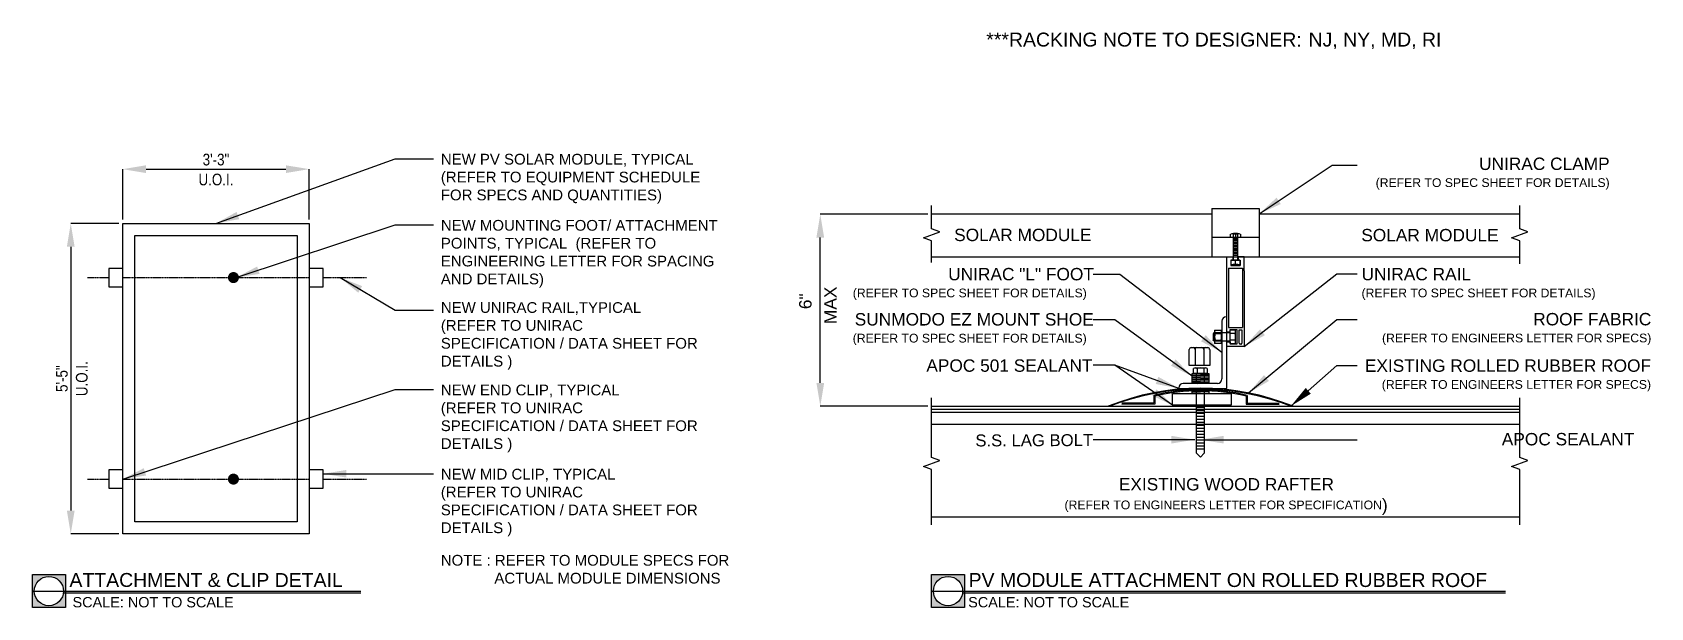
# Model space of a CAD drawing. Header units: feet. Extents: x 220 to 798, y 2333 to 2539.
import ezdxf

# ---------------------------------------------------------------- set-up
doc = ezdxf.new("R2010")
doc.units = ezdxf.units.FT
doc.header["$MEASUREMENT"] = 0
doc.linetypes.add('HIDDEN', pattern=[0.375, 0.25, -0.125])
doc.styles.add('PAPER SPACE TXT', font='technic_.ttf', dxfattribs={"height": 0.125})
doc.styles.add('TITLE BBLOCK TEXT', font='ARIALUNI.TTF')
doc.dimstyles.new('PAPER SPACE', dxfattribs={"dimscale": 0, "dimtxt": 0.125, "dimasz": 0.125, "dimexe": 0, "dimexo": 0.020508, "dimgap": 0.041992, "dimtad": 1, "dimdec": 4, "dimzin": 3, "dimdsep": 46, "dimlunit": 4, "dimtxsty": 'PAPER SPACE TXT', "dimcen": 0.125, "dimclrd": 1, "dimclre": 1, "dimclrt": 7, "dimadec": 0, "dimazin": 0, "dimtfac": 1, "dimtdec": 4, "dimtofl": 0, "dimtmove": 2, "dimatfit": 3, "dimfxl": 1, "dimfrac": 2, "dimtolj": 1, "dimtzin": 0, "dimarcsym": 1})

msp = doc.modelspace()

# ---------------------------------------------------------------- hatches: boundary and pattern name
h = msp.add_hatch(color=6)
h.dxf.hatch_style = 1
h.paths.add_polyline_path([(231.44, 2345.05), (219.65, 2345.05), (219.65, 2333.26), (231.44, 2333.26)])
h.paths.add_polyline_path([(230.78, 2339.15, -1), (220.31, 2339.15, -1)], flags=16)
h = msp.add_hatch(color=6)
h.dxf.hatch_style = 1
h.paths.add_polyline_path([(552.89, 2345.05), (541.11, 2345.05), (541.11, 2333.26), (552.89, 2333.26)])
h.paths.add_polyline_path([(552.23, 2339.15, -1), (541.77, 2339.15, -1)], flags=16)

# ---------------------------------------------------------------- linework, layer by layer
at = {"color": 1}
for p, q in [((251.96, 2471.82), (251.96, 2489.85)), ((260.29, 2489.85), (310.28, 2489.85)), ((318.61, 2471.82), (318.61, 2489.85)), ((250.59, 2470.46), (233.37, 2470.46)), ((539.74, 2473.75), (501.34, 2473.75)), ((501.34, 2413.52), (501.34, 2465.42)), ((648.91, 2466.78), (650.65, 2466.78)), ((649.03, 2466.9), (649.15, 2467.02)), ((649.03, 2466.78), (649.03, 2466.9)), ((650.53, 2466.9), (649.03, 2466.9)), ((649.03, 2465.41), (649.03, 2466.78)), ((649.03, 2457.36), (649.03, 2465.41)), ((649.03, 2465.41), (650.53, 2465.41)), ((650.53, 2464.87), (649.03, 2464.87)), ((649.15, 2467.02), (650.41, 2467.02)), ((649.78, 2466.68), (649.78, 2465.41)), ((650.53, 2466.9), (650.41, 2467.02)), ((650.53, 2466.9), (650.53, 2466.78)), ((650.53, 2466.78), (650.53, 2465.41)), ((650.53, 2465.41), (650.53, 2457.36)), ((233.37, 2462.12), (233.37, 2367.93)), ((650.53, 2464.34), (649.03, 2464.34)), ((650.53, 2463.81), (649.03, 2463.81)), ((650.53, 2463.28), (649.03, 2463.28)), ((650.53, 2462.75), (649.03, 2462.75)), ((650.53, 2462.21), (649.03, 2462.21)), ((650.53, 2461.68), (649.03, 2461.68)), ((649.03, 2457.36), (649.03, 2461.5)), ((650.53, 2461.15), (649.03, 2461.15)), ((650.53, 2460.62), (649.03, 2460.62)), ((650.53, 2460.08), (649.03, 2460.08)), ((650.53, 2459.55), (649.03, 2459.55)), ((650.53, 2459.02), (649.03, 2459.02)), ((650.53, 2461.5), (650.53, 2457.36)), ((651.38, 2457.36), (648.18, 2457.36)), ((648.18, 2455.9), (648.18, 2457.36)), ((648.18, 2457.36), (651.38, 2457.36)), ((650.58, 2455.78), (648.98, 2455.78)), ((649.78, 2455.9), (649.78, 2457.36)), ((651.38, 2457.36), (651.38, 2455.9)), ((646.68, 2437.11), (646.46, 2437.11)), ((646.68, 2411.57), (646.68, 2437.11)), ((642.04, 2431.35), (641.76, 2431.07)), ((641.76, 2431.07), (641.76, 2428.86)), ((642.3, 2431.35), (642.04, 2431.35)), ((642.04, 2428.58), (642.04, 2431.35)), ((642.3, 2432.36), (642.3, 2427.57)), ((642.3, 2431.76), (642.3, 2431.76)), ((646.68, 2431.35), (642.3, 2431.35)), ((642.47, 2431.16), (644.62, 2431.16)), ((644.78, 2432.36), (644.78, 2427.57)), ((644.9, 2435.55), (644.9, 2414.91)), ((647.8, 2431.35), (646.68, 2431.35)), ((649.62, 2431.16), (647.8, 2431.16)), ((649.81, 2428.16), (649.81, 2431.76)), ((642.04, 2428.58), (641.76, 2428.86)), ((642.04, 2428.58), (642.3, 2428.58)), ((642.3, 2428.58), (646.68, 2428.58)), ((642.3, 2428.17), (642.3, 2428.17)), ((642.47, 2428.77), (644.62, 2428.77)), ((646.68, 2428.58), (647.8, 2428.58)), ((649.62, 2428.77), (647.8, 2428.77)), ((635.41, 2418.85), (639.05, 2418.85)), ((636.02, 2418.65), (636.02, 2416.81)), ((638.44, 2418.65), (638.44, 2416.81)), ((643.34, 2413.35), (631.12, 2413.35)), ((635.83, 2413.35), (635.83, 2416.81)), ((638.63, 2416.81), (638.63, 2413.35)), ((635.83, 2408.64), (635.83, 2411.57)), ((635.83, 2388.41), (635.83, 2408.64)), ((638.63, 2411.57), (638.63, 2408.64)), ((638.63, 2408.64), (638.63, 2388.41)), ((539.74, 2405.18), (501.34, 2405.18)), ((541.11, 2404.12), (751.38, 2404.12)), ((638.63, 2404.71), (635.83, 2404.71)), ((638.63, 2403.65), (635.83, 2403.65)), ((638.63, 2402.58), (635.83, 2402.58)), ((638.63, 2401.52), (635.83, 2401.52)), ((638.63, 2400.45), (635.83, 2400.45)), ((638.63, 2399.39), (635.83, 2399.39)), ((638.63, 2398.32), (635.83, 2398.32)), ((638.63, 2397.26), (635.83, 2397.26)), ((638.63, 2396.2), (635.83, 2396.2)), ((638.63, 2395.13), (635.83, 2395.13)), ((638.63, 2394.07), (635.83, 2394.07)), ((638.63, 2393), (635.83, 2393)), ((638.63, 2391.94), (635.83, 2391.94)), ((638.63, 2390.87), (635.83, 2390.87)), ((638.63, 2389.81), (635.83, 2389.81)), ((635.83, 2388.41), (637.23, 2387.01)), ((638.63, 2388.41), (637.23, 2387.01)), ((541.11, 2365.73), (751.38, 2365.73)), ((250.59, 2359.59), (233.37, 2359.59))]:
    msp.add_line(p, q, dxfattribs=at)
at = {"color": 6}
for p, q in [((541.11, 2473.91), (641.27, 2473.91)), ((658.29, 2473.91), (751.38, 2473.91)), ((541.11, 2458.59), (751.38, 2458.59)), ((541.11, 2405.18), (751.38, 2405.18)), ((541.11, 2403.05), (751.38, 2403.05)), ((541.11, 2398.8), (751.38, 2398.8)), ((219.65, 2339.15), (337.09, 2339.15)), ((541.11, 2339.15), (746.3, 2339.15))]:
    msp.add_line(p, q, dxfattribs=at)
for p, q in [((641.27, 2475.82), (641.27, 2458.59)), ((641.27, 2475.82), (658.29, 2475.82)), ((658.29, 2475.82), (658.29, 2458.59)), ((658.29, 2465.41), (641.27, 2465.41)), ((647.31, 2454.54), (652.26, 2454.54)), ((647.31, 2454.54), (647.31, 2433.33)), ((648.77, 2457.36), (648.08, 2457.36)), ((648.08, 2457.36), (648.08, 2455.44)), ((648.08, 2455.44), (651.48, 2455.44)), ((648.77, 2458.6), (648.77, 2457.36)), ((650.79, 2458.6), (650.79, 2457.36)), ((650.79, 2457.36), (651.48, 2457.36)), ((651.48, 2457.36), (651.48, 2455.44)), ((652.26, 2454.54), (652.26, 2433.33)), ((647.8, 2431.64), (646.68, 2431.64)), ((647.31, 2433.33), (652.26, 2433.33)), ((649.78, 2432.52), (647.8, 2432.52)), ((647.8, 2432.52), (647.8, 2431.64)), ((650.42, 2432.52), (649.78, 2432.52)), ((650.42, 2427.41), (650.42, 2432.52)), ((651.14, 2432.52), (652.09, 2432.52)), ((651.14, 2427.66), (651.14, 2432.52)), ((652.09, 2432.52), (652.09, 2427.66)), ((646.68, 2428.12), (647.84, 2428.12)), ((647.84, 2428.12), (647.84, 2427.41)), ((647.84, 2427.41), (650.42, 2427.41)), ((651.83, 2427.4), (651.39, 2427.4)), ((629.56, 2411.79), (629.56, 2411.57)), ((629.56, 2411.57), (646.68, 2411.57))]:
    msp.add_line(p, q)
at = {"color": 1, "linetype": 'Continuous'}
for p, q in [((246.95, 2454.4), (246.95, 2447.86)), ((251.96, 2454.4), (246.95, 2454.4)), ((251.96, 2447.86), (251.96, 2454.4)), ((318.61, 2454.4), (318.61, 2447.86)), ((323.62, 2454.4), (318.61, 2454.4)), ((323.62, 2447.86), (323.62, 2454.4)), ((246.95, 2447.86), (251.96, 2447.86)), ((318.61, 2447.86), (323.62, 2447.86)), ((251.96, 2382.42), (246.95, 2382.41)), ((246.95, 2382.41), (246.95, 2375.87)), ((251.96, 2375.87), (251.96, 2382.42)), ((318.61, 2382.42), (318.61, 2375.87)), ((323.62, 2382.42), (318.61, 2382.42)), ((323.62, 2375.87), (323.62, 2382.42)), ((246.95, 2375.87), (251.96, 2375.87)), ((318.61, 2375.87), (323.62, 2375.87))]:
    msp.add_line(p, q, dxfattribs=at)
at = {"color": 4, "linetype": 'HIDDEN', "ltscale": 0.25}
for p, q in [((239.33, 2451.13), (246.95, 2451.13)), ((251.96, 2451.13), (318.61, 2451.13)), ((323.62, 2451.13), (339.17, 2451.13)), ((239.33, 2379.14), (246.95, 2379.14)), ((251.96, 2379.14), (318.61, 2379.14)), ((323.62, 2379.14), (339.17, 2379.14))]:
    msp.add_line(p, q, dxfattribs=at)
at = {"color": 3}
for p, q in [((633.22, 2420.68), (633.22, 2425.43)), ((633.9, 2426.16), (639.87, 2426.16)), ((635.33, 2425.43), (635.33, 2419.7)), ((638.41, 2425.43), (638.41, 2419.7)), ((640.55, 2425.43), (640.55, 2419.7)), ((633.22, 2419.7), (633.22, 2420.68)), ((640.55, 2419.7), (633.22, 2419.7)), ((634.27, 2413.35), (634.27, 2416.81)), ((634.27, 2416.81), (640.19, 2416.81)), ((634.27, 2416.31), (640.19, 2416.54)), ((634.27, 2415.88), (640.19, 2416.1)), ((634.27, 2414.15), (640.19, 2414.37)), ((634.27, 2413.72), (640.19, 2413.94)), ((634.29, 2415.45), (640.21, 2415.67)), ((634.3, 2415.02), (640.23, 2415.24)), ((634.3, 2414.58), (640.23, 2414.81)), ((636.09, 2413.35), (640.21, 2413.51)), ((640.19, 2416.81), (640.19, 2413.35)), ((620.53, 2409.02), (620.54, 2406.23)), ((620.9, 2408.81), (620.9, 2405.86)), ((627.27, 2405.7), (627.27, 2409.78)), ((627.27, 2409.78), (648.31, 2409.78)), ((634.27, 2409.78), (634.27, 2411.57)), ((634.27, 2411.27), (640.19, 2411.49)), ((634.27, 2410.91), (640.18, 2411.13)), ((634.27, 2410.56), (640.19, 2410.78)), ((634.27, 2410.2), (640.19, 2410.43)), ((640.19, 2411.57), (640.19, 2409.78)), ((648.31, 2405.7), (648.31, 2409.78)), ((653.61, 2408.81), (653.61, 2405.86)), ((653.98, 2409.02), (653.97, 2406.23)), ((620.54, 2406.23), (609.12, 2406.22)), ((620.9, 2405.86), (609.12, 2405.85)), ((627.27, 2405.7), (631.48, 2405.7)), ((630.69, 2405.18), (630.69, 2405.7)), ((644.15, 2405.18), (630.69, 2405.18)), ((631.48, 2405.7), (648.31, 2405.7)), ((643.42, 2405.7), (644.15, 2405.7)), ((644.15, 2405.7), (644.15, 2405.18)), ((653.61, 2405.86), (665.39, 2405.85)), ((653.97, 2406.23), (665.39, 2406.22))]:
    msp.add_line(p, q, dxfattribs=at)
at = {"color": 251, "linetype": 'Continuous'}
for p, q in [((230.78, 2338.56), (337.09, 2338.56)), ((552.23, 2338.56), (746.3, 2338.56))]:
    msp.add_line(p, q, dxfattribs=at)
at = {"color": 7, "linetype": 'Continuous', "flags": 128}
for points in [[(541.11, 2456.51), (541.11, 2464.28), (538.18, 2465.34), (544.03, 2467.47), (541.11, 2468.53), (541.11, 2476.85)], [(751.38, 2456.04), (751.38, 2464.28), (748.46, 2465.34), (754.3, 2467.47), (751.38, 2468.53), (751.38, 2476.85)], [(541.11, 2362.79), (541.11, 2382.63), (538.18, 2383.69), (544.03, 2385.82), (541.11, 2386.88), (541.11, 2408.12)], [(751.38, 2362.79), (751.38, 2382.63), (748.46, 2383.69), (754.3, 2385.82), (751.38, 2386.88), (751.38, 2408.12)]]:
    msp.add_lwpolyline(points, dxfattribs=at)
msp.add_lwpolyline([(318.61, 2359.59), (251.96, 2359.59), (251.96, 2470.46), (318.61, 2470.46)], close=True, dxfattribs=at)
at = {"color": 8, "linetype": 'Continuous', "flags": 128}
msp.add_lwpolyline([(314.32, 2363.89), (256.25, 2363.89), (256.25, 2466.16), (314.32, 2466.16)], close=True, dxfattribs=at)
at = {"color": 1}
for points in [[(651.51, 2466.68), (651.51, 2465.41), (648.05, 2465.41), (648.05, 2466.68)], [(642.3, 2432.36), (644.78, 2432.36)], [(649.62, 2432.36), (647.8, 2432.36), (647.8, 2427.57), (649.62, 2427.57)], [(644.78, 2427.57), (642.3, 2427.57)], [(639.65, 2418.65), (639.65, 2416.81), (634.81, 2416.81), (634.81, 2418.65)]]:
    msp.add_lwpolyline(points, dxfattribs=at)
at = {"const_width": 1.97, "flags": 128}
for points in [[(290.56, 2451.13, 1), (292.53, 2451.13, 1)], [(290.56, 2379.14, 1), (292.53, 2379.14, 1)]]:
    msp.add_lwpolyline(points, format="xyb", close=True, dxfattribs=at)
for points in [[(646.68, 2453.58), (646.68, 2458.59), (648.77, 2458.59)], [(646.68, 2431.64), (646.68, 2453.58)], [(652.88, 2453.58), (652.88, 2426.47), (646.68, 2426.47), (646.68, 2428.12)], [(652.88, 2453.58), (652.88, 2458.59), (650.79, 2458.59)]]:
    msp.add_lwpolyline(points)
at = {"color": 6}
for points in [[(219.65, 2345.05), (231.44, 2345.05), (231.44, 2333.26), (219.65, 2333.26)], [(541.11, 2345.05), (552.89, 2345.05), (552.89, 2333.26), (541.11, 2333.26)]]:
    msp.add_lwpolyline(points, close=True, dxfattribs=at)
for centre in [(225.55, 2339.15), (547, 2339.15)]:
    msp.add_circle(centre, 5.23, dxfattribs=at)
at = {"color": 1}
for centre, radius, start, end in [((648.92, 2463.18), 3.6, 76.1061, 103.89393), ((650.64, 2463.18), 3.6, 76.10607, 103.8939), ((648.98, 2458.49), 2.71, 252.8487, 287.1513), ((650.58, 2458.49), 2.71, 252.8487, 287.1513), ((646.46, 2435.55), 1.56, 90, 180), ((643.47, 2431.76), 1.16, 149.0201, 210.9799), ((646.71, 2429.96), 4.4, 164.2217, 195.7782), ((643.62, 2431.76), 1.16, 329.0201, 30.97992), ((640.38, 2429.96), 4.4, 344.2218, 15.77825), ((648.79, 2431.76), 1.02, 324.1655, 35.8345), ((646.01, 2429.96), 3.8, 341.6338, 18.3662), ((643.47, 2428.17), 1.16, 149.0201, 210.9799), ((643.62, 2428.17), 1.16, 329.0201, 30.97991), ((648.79, 2428.17), 1.02, 324.16539, 35.8346), ((635.41, 2417.82), 1.03, 54.1654, 125.8346), ((637.23, 2415.01), 3.84, 71.6338, 108.3662), ((639.05, 2417.82), 1.03, 54.1655, 125.8345), ((631.12, 2411.79), 1.56, 90, 180), ((643.34, 2414.91), 1.56, 270, 0)]:
    msp.add_arc(centre, radius, start, end, dxfattribs=at)
at = {"color": 3}
for centre, radius, start, end in [((634.01, 2425.37), 0.794, 98.19954, 175.74716), ((634.53, 2425.37), 0.794, 4.25284, 81.80046), ((636.12, 2425.37), 0.794, 98.19954, 175.74716), ((637.62, 2425.37), 0.794, 4.25284, 81.80046), ((639.21, 2425.37), 0.794, 98.19954, 175.74716), ((639.75, 2425.37), 0.794, 4.25284, 81.80046), ((637.31, 2323.67), 87.95, 67.93296, 112.06704), ((637.2, 2322.41), 88.87, 68.65878, 111.34122), ((637.26, 2341.28), 69.77, 76.1335, 103.8665), ((637.26, 2337.99), 72.68, 76.99263, 103.00737)]:
    msp.add_arc(centre, radius, start, end, dxfattribs=at)
for centre, start, end in [((651.39, 2427.66), 180, 270), ((651.83, 2427.66), 270, 0)]:
    msp.add_arc(centre, 0.258, start, end)
at = {"color": 1}
for points in [[(260.29, 2491.23), (260.29, 2488.46), (251.96, 2489.85)], [(310.28, 2491.23), (310.28, 2488.46), (318.61, 2489.85)], [(231.98, 2462.12), (234.76, 2462.12), (233.37, 2470.46)], [(499.95, 2465.42), (502.73, 2465.42), (501.34, 2473.75)], [(499.95, 2413.52), (502.73, 2413.52), (501.34, 2405.18)], [(231.98, 2367.93), (234.76, 2367.93), (233.37, 2359.59)]]:
    msp.add_solid(points, dxfattribs=at)

# ---------------------------------------------------------------- texts
at = {"color": 2, "char_height": 4.9766, "attachment_point": 1, "rotation": 359.98856, "style": 'TITLE BBLOCK TEXT'}
for s, insert, width in [('***RACKING NOTE TO DESIGNER:', (560.68, 2538.62), 113.9229), ('NJ, NY, MD, RI', (675.9, 2538.62), 328.8806)]:
    msp.add_mtext(s, dxfattribs=dict(at, insert=insert, width=width))
at = {"color": 7, "char_height": 4.166, "attachment_point": 5, "style": 'PAPER SPACE TXT'}
for s, insert in [('\\A1;3\'-3"', (285.29, 2493.25)), ('\\A1;U.O.I.', (285.29, 2486.13))]:
    msp.add_mtext(s, dxfattribs=dict(at, insert=insert))
at = {"color": 7, "style": 'TITLE BBLOCK TEXT'}
for s, insert, char_height, width, attachment_point, rotation in [('NEW PV SOLAR MODULE, TYPICAL\\P(REFER TO EQUIPMENT SCHEDULE FOR SPECS AND QUANTITIES)', (365.69, 2495.33), 3.8299, 102.2973, 1, 359.98856), ('\\A1;\\pt646.82095;UNIRAC CLAMP\\P{\\H0.7063x;(REFER TO SPEC SHEET FOR DETAILS)}', (783.54, 2493.98), 4.4236, 88.4693, 3, 0.01144), ('NEW MOUNTING FOOT/ ATTACHMENT POINTS, TYPICAL  (REFER TO ENGINEERING LETTER FOR SPACING AND DETAILS)', (365.69, 2471.71), 3.8299, 102.2973, 1, 359.98856), ('\\A1;\\pt646.82095;SOLAR MODULE', (549.19, 2468.58), 4.4236, 111.7592, 1, 359.98856), ('\\A1;\\pt646.82095;SOLAR MODULE', (694.74, 2468.5), 4.4236, 111.7592, 1, 359.98856), ('\\A1;\\pi37.63587;UNIRAC "L" FOOT\\P\\pi1.10063,t647.92158;{\\H0.7063x;  (REFER TO SPEC SHEET FOR DETAILS)\\P\\pi87.91033,t734.73128; }', (509.43, 2454.58), 4.4236, 89.123, 1, 359.98856), ('\\A1;UNIRAC RAIL\\P\\pt646.82095;{\\H0.7063x;(REFER TO SPEC SHEET FOR DETAILS)\\P }', (694.85, 2454.58), 4.4236, 87.7074, 1, 359.98856), ('\\A1;MAX', (502.73, 2434.52), 4.424, 72.7668, 1, 89.98856), ('NEW UNIRAC RAIL,TYPICAL\\P(REFER TO UNIRAC \\PSPECIFICATION / DATA SHEET FOR DETAILS )', (365.69, 2442.35), 3.8299, 102.2973, 1, 359.98856), ('\\A1;6"', (493.79, 2439.85), 4.424, 72.7668, 1, 89.98856), ('\\A1;\\pi20.60842,t667.42937;SUNMODO EZ MOUNT SHOE\\P\\pi7.76614,t654.58709;{\\H0.7063x;          (REFER TO SPEC SHEET FOR DETAILS)\\P\\pi103.77298,t750.59393;} ', (493.04, 2438.44), 4.4236, 105.4899, 1, 359.98856), ('\\A1;\\pt646.82095;ROOF FABRIC\\P{\\H0.7063x;(REFER TO ENGINEERS LETTER FOR SPECS)}', (798.43, 2438.49), 4.4236, 103.2205, 3, 0.01144), ('\\A1;\\pi19.89152,t666.71247;APOC 501 SEALANT ', (519.37, 2421.92), 4.4236, 79.1758, 1, 359.98856), ('\\A1;\\pt646.82095;EXISTING ROLLED RUBBER ROOF\\P{\\H0.7063x;(REFER TO ENGINEERS LETTER FOR SPECS)}', (798.34, 2421.9), 4.4236, 103.2211, 3, 0.01144), ('NEW END CLIP, TYPICAL\\P(REFER TO UNIRAC\\PSPECIFICATION / DATA SHEET FOR DETAILS )', (365.68, 2412.9), 3.8299, 102.2973, 1, 359.98856), ('\\A1;\\pi2.4272;{\\H0.7063x;S.S. LAG BOLT}', (554.35, 2395.08), 6.043, 44.1134, 1, 0.19596), ('\\A1;\\pt646.82095;APOC SEALANT ', (792.37, 2395.63), 4.4236, 97.2372, 3, 0.01144), ('NEW MID CLIP, TYPICAL\\P(REFER TO UNIRAC\\PSPECIFICATION / DATA SHEET FOR DETAILS )', (365.68, 2382.84), 3.8299, 102.2973, 1, 359.98856), ('\\A1;\\pi26.89495,t673.71591;EXISTING WOOD RAFTER\\P\\pi7.4608,t654.28175;{\\H0.7063x;(REFER TO ENGINEERS LETTER FOR SPECIFICATION})', (581.19, 2379.53), 4.4236, 130.138, 1, 359.98856), ('\\pi-19.14936,l19.14936;NOTE : REFER TO MODULE SPECS FOR ACTUAL MODULE DIMENSIONS', (365.68, 2352.08), 3.8299, 117.9492, 1, 359.98856), ('ATTACHMENT & CLIP DETAIL', (232.91, 2345.62), 4.9766, 191.6609, 1, 359.98856), ('PV MODULE ATTACHMENT ON ROLLED RUBBER ROOF', (554.36, 2345.62), 4.9766, 191.6609, 1, 359.98856), ('SCALE: NOT TO SCALE', (234.02, 2337.04), 3.6907, 80.1638, 1, 359.98856), ('SCALE: NOT TO SCALE', (554.22, 2337.04), 3.6907, 80.1638, 1, 359.98856)]:
    msp.add_mtext(s, dxfattribs=dict(at, insert=insert, char_height=char_height, width=width, attachment_point=attachment_point, rotation=rotation))
at = {"color": 7, "char_height": 4.166, "attachment_point": 5, "rotation": 90, "style": 'PAPER SPACE TXT'}
for s, insert in [('\\A1;5\'-5"', (230.21, 2415.02)), ('\\A1;U.O.I.', (237.34, 2415.02))]:
    msp.add_mtext(s, dxfattribs=dict(at, insert=insert))

# ---------------------------------------------------------------- leaders
for points in [[(285.29, 2470.46), (349.33, 2493.57), (363.1, 2493.57)], [(658.29, 2473.91), (684.33, 2491.25), (693.22, 2491.25)], [(292.53, 2451.13), (349.33, 2470), (363.1, 2470)], [(329.69, 2451.13), (349.33, 2439.53), (363.1, 2439.53)], [(644.9, 2424.39), (608.45, 2452.27), (598.85, 2452.27)], [(652.88, 2426.47), (686.04, 2452.48), (693.22, 2452.48)], [(634.27, 2415.88), (606.63, 2436), (598.85, 2436)], [(654.44, 2409.94), (686.04, 2436.1), (693.22, 2436.1)], [(629.56, 2411.57), (606.63, 2419.85), (598.85, 2419.85)], [(627.63, 2405.35), (606.63, 2419.85), (598.85, 2419.85)], [(669.54, 2405.18), (686.04, 2419.7), (693.22, 2419.7)], [(251.96, 2379.14), (349.33, 2411.12), (363.1, 2411.12)], [(635.19, 2393.23), (613.82, 2393.23), (598.85, 2393.23)], [(637.23, 2393.23), (684.97, 2393.23), (693.22, 2393.23)], [(323.62, 2381.06), (349.33, 2381.06), (363.1, 2381.06)]]:
    msp.add_leader(points, dimstyle='PAPER SPACE', override={"dimscale": 66.653699, "dimtad": 0})

doc.saveas('drawing.dxf')
